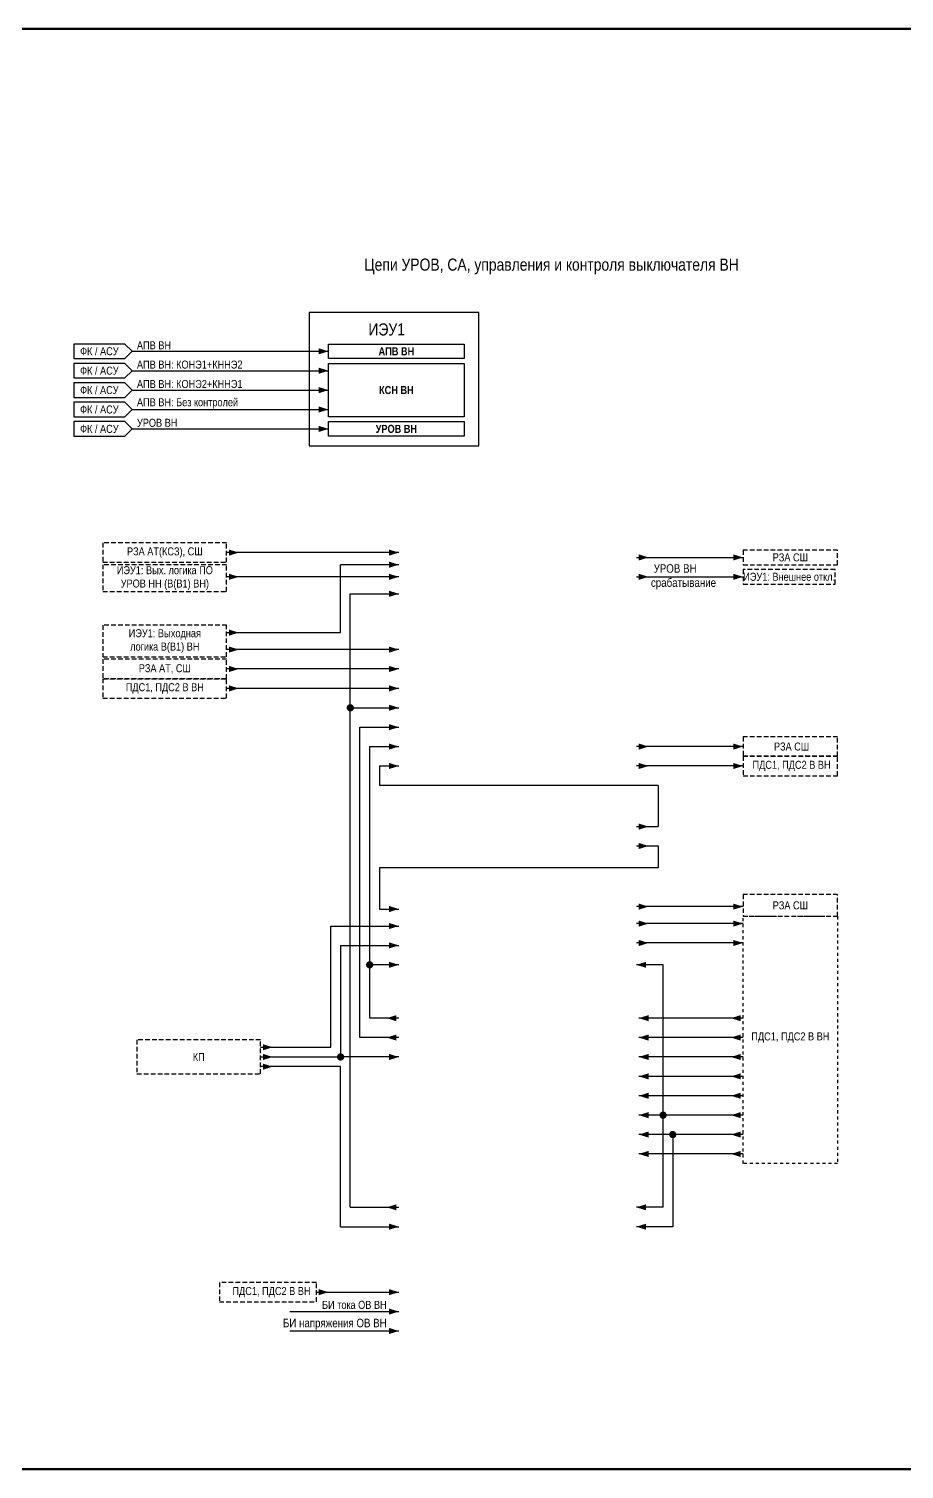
# Model space of a CAD drawing. Header units: millimetres. Extents: x 25558 to 49929, y 1902 to 19390.
# Drawn here: x 34422 to 34783, y 15827 to 16421 of the extents above; entities that cross this region are included whole.
import ezdxf

# ---------------------------------------------------------------- set-up
doc = ezdxf.new("R2010")
doc.units = ezdxf.units.MM
doc.linetypes.add('JIS_02_1.2', pattern=[2.5, 1.25, -1.25])
doc.linetypes.add('штриховая2', pattern=[9.525, 6.35, -3.175])
for name, color, linetype, lineweight in [('Основная', 7, 'Continuous', 30), ('Отключение_включение', 1, 'Continuous', 30), ('Тонкая', 7, 'Continuous', 5), ('Цепи внешние', 84, 'Continuous', 30), ('Цепи внутренние', 5, 'Continuous', 30), ('Цепь - ФК и АСУ', 132, 'Continuous', 30)]:
    doc.layers.add(name, color=color, linetype=linetype, lineweight=lineweight)
doc.styles.add('Narrow', font='ARIALN.TTF')

# ---------------------------------------------------------------- blocks, each defined once
blk = doc.blocks.new('Point')
at = {"layer": 'Основная', "color": 0, "const_width": 1.5}
blk.add_lwpolyline([(-0.75, 0, 1), (0.75, 0, 1)], format="xyb", close=True, dxfattribs=at)

msp = doc.modelspace()

# ---------------------------------------------------------------- linework, layer by layer
at = {"layer": 'Основная', "ltscale": 0.3}
msp.add_lwpolyline([(34538, 16249), (34608, 16249), (34608, 16304), (34538, 16304)], close=True, dxfattribs=at)
at = {"layer": 'Основная'}
for points in [[(34546, 16291), (34602, 16291), (34602, 16285), (34546, 16285)], [(34546, 16283), (34602, 16283), (34602, 16261), (34546, 16261)], [(34546, 16259), (34602, 16259), (34602, 16253), (34546, 16253)]]:
    msp.add_lwpolyline(points, close=True, dxfattribs=at)
at = {"layer": 'Основная', "color": 5}
msp.add_lwpolyline([(34555, 15935), (34575, 15935)], dxfattribs=at)
at = {"layer": 'Отключение_включение'}
for p, q in [((34673, 16203), (34717, 16203)), ((34673, 16195), (34717, 16195)), ((34717, 16117), (34673, 16117)), ((34547, 16051), (34575, 16051)), ((34717, 16052), (34673, 16052)), ((34717, 16044), (34673, 16044)), ((34551, 16043), (34551, 15997)), ((34551, 16043), (34575, 16043)), ((34575, 15997), (34551, 15997))]:
    msp.add_line(p, q, dxfattribs=at)
for points in [[(34678, 16203, 0, 2.5, 0), (34674, 16203, 0, 0, 0)], [(34717, 16203, 0, 2.5, 0), (34713, 16203, 0, 0, 0)], [(34678, 16195, 0, 2.5, 0), (34674, 16195, 0, 0, 0)], [(34717, 16195, 0, 2.5, 0), (34713, 16195, 0, 0, 0)], [(34678, 16117, 0, 2.5, 0), (34674, 16117, 0, 0, 0)], [(34717, 16117, 0, 2.5, 0), (34713, 16117, 0, 0, 0)], [(34678, 16052, 0, 2.5, 0), (34674, 16052, 0, 0, 0)], [(34717, 16052, 0, 2.5, 0), (34713, 16052, 0, 0, 0)], [(34678, 16044, 0, 2.5, 0), (34674, 16044, 0, 0, 0)], [(34717, 16044, 0, 2.5, 0), (34713, 16044, 0, 0, 0)], [(34575, 15997, 0, 2.5, 0), (34571, 15997, 0, 0, 0)]]:
    msp.add_lwpolyline(points, format="xyseb", dxfattribs=at)
for points in [[(34547, 16001), (34547, 16051)], [(34518, 16001), (34547, 16001)], [(34518, 15997), (34551, 15997)]]:
    msp.add_lwpolyline(points, dxfattribs=at)
at = {"layer": 'Отключение_включение', "ltscale": 0.3}
for points in [[(34575, 16051, 0, 2.5, 0), (34571, 16051, 0, 0, 0)], [(34575, 16043, 0, 2.5, 0), (34571, 16043, 0, 0, 0)], [(34523, 16001, 0, 2.5, 0), (34519, 16001, 0, 0, 0)], [(34523, 15997, 0, 2.5, 0), (34519, 15997, 0, 0, 0)]]:
    msp.add_lwpolyline(points, format="xyseb", dxfattribs=at)
at = {"layer": 'Тонкая', "color": 3, "lineweight": 50}
msp.add_lwpolyline([(34354, 15827), (34354, 16421), (35194, 16421), (35194, 15827)], close=True, dxfattribs=at)
at = {"layer": 'Цепи внешние', "ltscale": 0.3}
for p, q in [((34575, 16205), (34504, 16205)), ((34575, 16157), (34504, 16157)), ((34575, 16149), (34504, 16149)), ((34717, 16125), (34673, 16125)), ((34717, 16059), (34673, 16059)), ((34684, 16035), (34673, 16035)), ((34684, 15973), (34684, 16035)), ((34551, 15993), (34518, 15993)), ((34551, 15927), (34551, 15993)), ((34684, 15935), (34684, 15973)), ((34541, 15900), (34575, 15900))]:
    msp.add_line(p, q, dxfattribs=at)
at = {"layer": 'Цепи внешние'}
for p, q in [((34688, 15965), (34688, 15927)), ((34688, 15927), (34673, 15927))]:
    msp.add_line(p, q, dxfattribs=at)
at = {"layer": 'Цепи внешние', "linetype": 'штриховая2', "ltscale": 0.3}
for points in [[(34504, 16209), (34453, 16209), (34453, 16201), (34504, 16201)], [(34756, 16206), (34717, 16206), (34717, 16200), (34756, 16200)], [(34504, 16161), (34453, 16161), (34453, 16153), (34504, 16153)], [(34504, 16153), (34453, 16153), (34453, 16145), (34504, 16145)], [(34756, 16129), (34717, 16129), (34717, 16121), (34756, 16121)], [(34756, 16121), (34717, 16121), (34717, 16113), (34756, 16113)], [(34756, 16064), (34717, 16064), (34717, 16055), (34756, 16055)], [(34518, 16004), (34467, 16004), (34467, 15990), (34518, 15990)], [(34541, 15904), (34501, 15904), (34501, 15896), (34541, 15896)]]:
    msp.add_lwpolyline(points, close=True, dxfattribs=at)
at = {"layer": 'Цепи внешние', "ltscale": 0.3}
for points in [[(34509, 16205, 0, 2.5, 0), (34505, 16205, 0, 0, 0)], [(34575, 16205, 0, 2.5, 0), (34571, 16205, 0, 0, 0)], [(34509, 16157, 0, 2.5, 0), (34505, 16157, 0, 0, 0)], [(34575, 16157, 0, 2.5, 0), (34571, 16157, 0, 0, 0)], [(34509, 16149, 0, 2.5, 0), (34505, 16149, 0, 0, 0)], [(34575, 16149, 0, 2.5, 0), (34571, 16149, 0, 0, 0)], [(34678, 16125, 0, 2.5, 0), (34674, 16125, 0, 0, 0)], [(34717, 16125, 0, 2.5, 0), (34713, 16125, 0, 0, 0)], [(34678, 16059, 0, 2.5, 0), (34674, 16059, 0, 0, 0)], [(34717, 16059, 0, 2.5, 0), (34713, 16059, 0, 0, 0)], [(34673, 16035, 0, 2.5, 0), (34677, 16035, 0, 0, 0)], [(34674, 16013, 0, 2.5, 0), (34678, 16013, 0, 0, 0)], [(34712, 16013, 0, 2.5, 0), (34716, 16013, 0, 0, 0)], [(34674, 16005, 0, 2.5, 0), (34678, 16005, 0, 0, 0)], [(34712, 16005, 0, 2.5, 0), (34716, 16005, 0, 0, 0)], [(34674, 15997, 0, 2.5, 0), (34678, 15997, 0, 0, 0)], [(34712, 15997, 0, 2.5, 0), (34716, 15997, 0, 0, 0)], [(34523, 15993, 0, 2.5, 0), (34519, 15993, 0, 0, 0)], [(34674, 15989, 0, 2.5, 0), (34678, 15989, 0, 0, 0)], [(34712, 15989, 0, 2.5, 0), (34716, 15989, 0, 0, 0)], [(34674, 15981, 0, 2.5, 0), (34678, 15981, 0, 0, 0)], [(34712, 15981, 0, 2.5, 0), (34716, 15981, 0, 0, 0)], [(34674, 15973, 0, 2.5, 0), (34678, 15973, 0, 0, 0)], [(34712, 15973, 0, 2.5, 0), (34716, 15973, 0, 0, 0)], [(34674, 15965, 0, 2.5, 0), (34678, 15965, 0, 0, 0)], [(34712, 15965, 0, 2.5, 0), (34716, 15965, 0, 0, 0)], [(34674, 15957, 0, 2.5, 0), (34678, 15957, 0, 0, 0)], [(34712, 15957, 0, 2.5, 0), (34716, 15957, 0, 0, 0)], [(34673, 15935, 0, 2.5, 0), (34677, 15935, 0, 0, 0)], [(34575, 15927, 0, 2.5, 0), (34571, 15927, 0, 0, 0)], [(34673, 15927, 0, 2.5, 0), (34677, 15927, 0, 0, 0)], [(34546, 15900, 0, 2.5, 0), (34542, 15900, 0, 0, 0)], [(34575, 15900, 0, 2.5, 0), (34571, 15900, 0, 0, 0)]]:
    msp.add_lwpolyline(points, format="xyseb", dxfattribs=at)
at = {"layer": 'Цепи внешние', "linetype": 'JIS_02_1.2'}
msp.add_lwpolyline([(34717, 16055), (34756, 16055), (34756, 15953), (34717, 15953)], close=True, dxfattribs=at)
at = {"layer": 'Цепи внешние', "ltscale": 0.3}
for points in [[(34717, 16013), (34674, 16013)], [(34717, 16005), (34674, 16005)], [(34717, 15997), (34674, 15997)], [(34717, 15989), (34674, 15989)], [(34717, 15981), (34674, 15981)], [(34684, 15935), (34673, 15935)], [(34551, 15927), (34575, 15927)]]:
    msp.add_lwpolyline(points, dxfattribs=at)
at = {"layer": 'Цепи внешние'}
for points in [[(34717, 15973), (34674, 15973)], [(34717, 15965), (34674, 15965)], [(34717, 15957), (34674, 15957)]]:
    msp.add_lwpolyline(points, dxfattribs=at)
at = {"layer": 'Цепи внутренние', "ltscale": 0.3}
for p, q in [((34575, 16200), (34551, 16200)), ((34551, 16172), (34551, 16200)), ((34575, 16195), (34504, 16195)), ((34555, 16141), (34555, 16188)), ((34555, 16188), (34575, 16188)), ((34504, 16172), (34551, 16172)), ((34575, 16165), (34504, 16165)), ((34555, 15935), (34555, 16141)), ((34555, 16141), (34575, 16141)), ((34559, 16005), (34559, 16133)), ((34559, 16133), (34575, 16133)), ((34563, 16035), (34563, 16125)), ((34563, 16125), (34575, 16125)), ((34567, 16117), (34575, 16117)), ((34567, 16117), (34567, 16109)), ((34682, 16109), (34567, 16109)), ((34682, 16109), (34682, 16092)), ((34673, 16092), (34682, 16092)), ((34673, 16084), (34682, 16084)), ((34682, 16084), (34682, 16075)), ((34682, 16084), (34682, 16084)), ((34682, 16075), (34567, 16075)), ((34567, 16075), (34567, 16058)), ((34567, 16058), (34575, 16058)), ((34575, 16035), (34563, 16035)), ((34575, 16005), (34559, 16005)), ((34530, 15884), (34575, 15884))]:
    msp.add_line(p, q, dxfattribs=at)
at = {"layer": 'Цепи внутренние', "linetype": 'штриховая2', "ltscale": 0.3}
for points in [[(34504, 16200), (34453, 16200), (34453, 16189), (34504, 16189)], [(34755, 16198), (34717, 16198), (34717, 16192), (34755, 16192)], [(34504, 16175), (34453, 16175), (34453, 16162), (34504, 16162)]]:
    msp.add_lwpolyline(points, close=True, dxfattribs=at)
at = {"layer": 'Цепи внутренние', "ltscale": 0.3}
for points in [[(34575, 16200, 0, 2.5, 0), (34571, 16200, 0, 0, 0)], [(34509, 16195, 0, 2.5, 0), (34505, 16195, 0, 0, 0)], [(34575, 16195, 0, 2.5, 0), (34571, 16195, 0, 0, 0)], [(34575, 16188, 0, 2.5, 0), (34571, 16188, 0, 0, 0)], [(34509, 16172, 0, 2.5, 0), (34505, 16172, 0, 0, 0)], [(34509, 16165, 0, 2.5, 0), (34505, 16165, 0, 0, 0)], [(34575, 16165, 0, 2.5, 0), (34571, 16165, 0, 0, 0)], [(34575, 16141, 0, 2.5, 0), (34571, 16141, 0, 0, 0)], [(34575, 16133, 0, 2.5, 0), (34571, 16133, 0, 0, 0)], [(34575, 16125, 0, 2.5, 0), (34571, 16125, 0, 0, 0)], [(34575, 16117, 0, 2.5, 0), (34571, 16117, 0, 0, 0)], [(34678, 16092, 0, 2.5, 0), (34674, 16092, 0, 0, 0)], [(34678, 16084, 0, 2.5, 0), (34674, 16084, 0, 0, 0)], [(34575, 16058, 0, 2.5, 0), (34571, 16058, 0, 0, 0)], [(34575, 16035, 0, 2.5, 0), (34571, 16035, 0, 0, 0)], [(34570, 16013, 0, 2.5, 0), (34574, 16013, 0, 0, 0)], [(34570, 16005, 0, 2.5, 0), (34574, 16005, 0, 0, 0)], [(34570, 15935, 0, 2.5, 0), (34574, 15935, 0, 0, 0)], [(34575, 15892, 0, 2.5, 0), (34571, 15892, 0, 0, 0)], [(34575, 15884, 0, 2.5, 0), (34571, 15884, 0, 0, 0)]]:
    msp.add_lwpolyline(points, format="xyseb", dxfattribs=at)
for points in [[(34563, 16013), (34563, 16035)], [(34575, 16013), (34563, 16013)]]:
    msp.add_lwpolyline(points, dxfattribs=at)
at = {"layer": 'Цепи внутренние'}
msp.add_lwpolyline([(34530, 15892), (34575, 15892)], dxfattribs=at)
at = {"layer": 'Цепь - ФК и АСУ', "ltscale": 0.3}
for points in [[(34465, 16288), (34462, 16291), (34441, 16291), (34441, 16285), (34462, 16285), (34465, 16288)], [(34465, 16280), (34462, 16283), (34441, 16283), (34441, 16277), (34462, 16277), (34465, 16280)], [(34465, 16272), (34462, 16275), (34441, 16275), (34441, 16269), (34462, 16269), (34465, 16272)], [(34465, 16264), (34462, 16267), (34441, 16267), (34441, 16261), (34462, 16261), (34465, 16264)], [(34465, 16256), (34462, 16259), (34441, 16259), (34441, 16253), (34462, 16253), (34465, 16256)]]:
    msp.add_lwpolyline(points, dxfattribs=at)
at = {"layer": 'Цепь - ФК и АСУ'}
for points in [[(34465, 16288), (34546, 16288), (34546, 16288), (34546, 16288)], [(34465, 16280), (34546, 16280), (34546, 16280), (34546, 16280)], [(34465, 16272), (34546, 16272), (34546, 16272), (34546, 16272)], [(34465, 16264), (34546, 16264), (34546, 16264), (34546, 16264)], [(34465, 16256), (34546, 16256), (34546, 16256), (34546, 16256)]]:
    msp.add_lwpolyline(points, dxfattribs=at)
at = {"layer": 'Цепь - ФК и АСУ', "ltscale": 0.3}
for points in [[(34546, 16288, 0, 2.5, 0), (34542, 16288, 0, 0, 0)], [(34546, 16280, 0, 2.5, 0), (34542, 16280, 0, 0, 0)], [(34546, 16272, 0, 2.5, 0), (34542, 16272, 0, 0, 0)], [(34546, 16264, 0, 2.5, 0), (34542, 16264, 0, 0, 0)], [(34546, 16256, 0, 2.5, 0), (34542, 16256, 0, 0, 0)]]:
    msp.add_lwpolyline(points, format="xyseb", dxfattribs=at)

# ---------------------------------------------------------------- block references
at = {"layer": 'Отключение_включение'}
msp.add_blockref('Point', (34551, 15997), dxfattribs=at)
at = {"layer": 'Цепи внешние'}
for p in [(34684, 15973), (34688, 15965)]:
    msp.add_blockref('Point', p, dxfattribs=at)
at = {"layer": 'Цепи внутренние'}
for p in [(34555, 16141), (34563, 16035)]:
    msp.add_blockref('Point', p, dxfattribs=at)

# ---------------------------------------------------------------- texts
at = {"layer": 'Основная', "style": 'Narrow'}
for s, insert, char_height, width, attachment_point in [('Цепи УРОВ, СА, управления и контроля выключателя ВН', (34638, 16323), 5, 188.2306, 5), ('ИЭУ1', (34570, 16297), 5, 64, 5), ('ФК / АСУ', (34451.5, 16288), 3.3, 21, 5), ('АПВ ВН', (34467, 16290.5), 3.3, 73.8439, 4), ('{\\fArial Narrow|b1|i0|c204|p34;\\C0;АПВ ВН}', (34574, 16288), 3.3, 56, 5), ('ФК / АСУ', (34451.5, 16280), 3.3, 21, 5), ('АПВ ВН: {\\C0;КОНЭ1+КННЭ2}', (34467, 16282.5), 3.3, 73.8439, 4), ('АПВ ВН:{\\C0; КОНЭ2+КННЭ1}', (34467, 16274.5), 3.3, 73.8439, 4), ('ФК / АСУ', (34451.5, 16272), 3.3, 21, 5), ('{\\fArial Narrow|b1|i0|c204|p34;\\C0;КСН ВН}', (34574, 16272), 3.3, 56, 5), ('ФК / АСУ', (34451.5, 16264), 3.3, 21, 5), ('АПВ ВН: Без контролей', (34467, 16266.5), 3.3, 73.8439, 4), ('ФК / АСУ', (34451.5, 16256), 3.3, 21, 5), ('УРОВ ВН', (34467, 16258.5), 3.3, 73.8439, 4), ('{\\fArial Narrow|b1|i0|c204|p34;\\C0;УРОВ ВН}', (34574, 16256), 3.3, 56, 5), ('РЗА АТ(КСЗ), СШ', (34478.5, 16205), 3.3, 51, 5), ('РЗА СШ', (34736.5, 16203), 3.3, 39, 5), ('ИЭУ1: Вых. логика ПО УРОВ НН (В(В1) ВН)', (34478.5, 16194.5), 3.3, 46.2876, 5), (' УРОВ ВН срабатывание', (34679, 16195), 3.5, 35, 4), ('ИЭУ1: Внешнее откл.', (34736, 16195), 3.3, 38, 5), ('ИЭУ1: Выходная логика В(В1) ВН', (34478.5, 16168.5), 3.3, 41.4232, 5), ('РЗА АТ, СШ', (34478.5, 16157), 3.3, 51, 5), ('ПДС1, ПДС2 В ВН', (34478.5, 16149), 3.3, 51, 5), ('РЗА СШ', (34737, 16125), 3.3, 39, 5), ('ПДС1, ПДС2 В ВН', (34737, 16117), 3.3, 39, 5), ('РЗА СШ', (34736.5, 16059.5), 3.3, 39, 5), ('ПДС1, ПДС2 В ВН', (34736.5, 16005), 3.3, 39, 5), ('КП', (34492.5, 15997), 3.3, 51, 5), ('ПДС1, ПДС2 В ВН', (34522.5, 15900), 3.3, 43, 5), (' {\\H0.94286x; БИ тока ОВ ВН}', (34570, 15894.75), 3.5, 34, 6), ('  БИ напряжения ОВ ВН', (34570, 15886.75), 3.5, 48, 6)]:
    msp.add_mtext(s, dxfattribs=dict(at, insert=insert, char_height=char_height, width=width, attachment_point=attachment_point))

doc.saveas('drawing.dxf')
